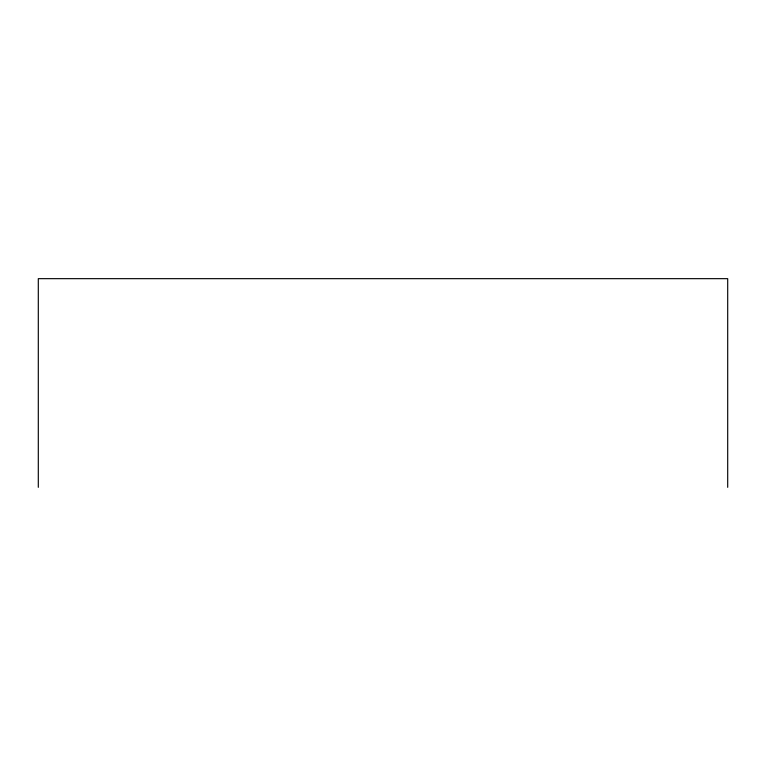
<?xml version="1.0" encoding="UTF-8"?>
<svg xmlns="http://www.w3.org/2000/svg" width="766" height="766" viewBox="0 0 766 766"><rect width="100%" height="100%" fill="white"/><g stroke="black" fill="none" stroke-linecap="round" stroke-linejoin="round"><path stroke-width="1.15" d="M727.7 487.339L727.7 278.661L38.3 278.661L38.3 487.339"/></g></svg>
